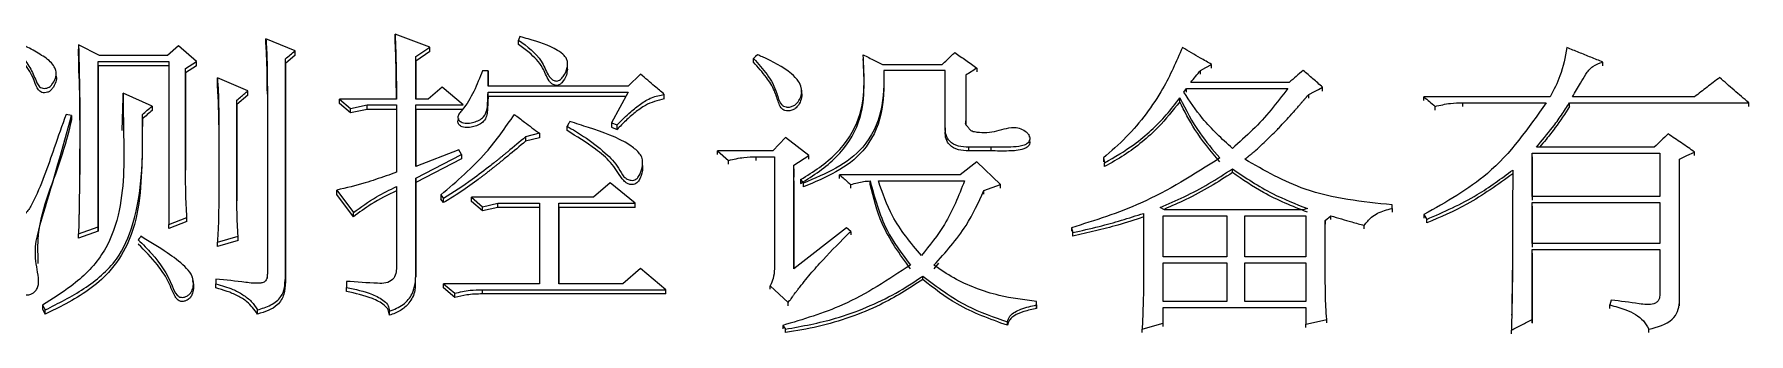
# Model space of a CAD drawing. Header units: millimetres. Extents: x 2085 to 4229, y 754 to 2271.
# Drawn here: x 2603.1 to 2616.46, y 2060.71 to 2063.05 of the extents above; entities that cross this region are included whole.
import ezdxf

# ---------------------------------------------------------------- set-up
doc = ezdxf.new("R2010")
doc.units = ezdxf.units.MM

msp = doc.modelspace()

# ---------------------------------------------------------------- linework, layer by layer
at = {"color": 7, "linetype": 'Continuous', "lineweight": 25}
for p, q in [((2605.129, 2062.921), (2604.902, 2063.013)), ((2604.902, 2062.978), (2604.902, 2063.013)), ((2606.178, 2062.948), (2605.908, 2063.049)), ((2605.908, 2063.014), (2605.908, 2063.049)), ((2606.881, 2063.031), (2606.871, 2063.003)), ((2606.871, 2062.969), (2606.871, 2063.003)), ((2603.604, 2062.884), (2603.441, 2062.967)), ((2603.441, 2062.967), (2603.441, 2062.932)), ((2604.134, 2062.884), (2603.604, 2062.884)), ((2604.22, 2062.958), (2604.134, 2062.884)), ((2604.361, 2062.838), (2604.22, 2062.958)), ((2605.129, 2062.886), (2605.053, 2062.822)), ((2605.053, 2061.15), (2605.053, 2062.857)), ((2605.053, 2062.822), (2605.053, 2062.857)), ((2605.129, 2062.886), (2605.129, 2062.921)), ((2606.07, 2062.875), (2606.178, 2062.948)), ((2606.178, 2062.914), (2606.07, 2062.84)), ((2606.07, 2062.544), (2606.07, 2062.875)), ((2606.07, 2062.84), (2606.07, 2062.875)), ((2606.178, 2062.914), (2606.178, 2062.948)), ((2608.702, 2062.831), (2608.702, 2062.861)), ((2603.267, 2062.745), (2603.267, 2062.757)), ((2603.267, 2062.722), (2603.267, 2062.733)), ((2603.593, 2062.838), (2604.145, 2062.838)), ((2603.593, 2061.548), (2603.593, 2062.838)), ((2603.593, 2062.804), (2603.593, 2062.838)), ((2603.593, 2062.804), (2603.593, 2061.515)), ((2604.145, 2062.804), (2603.593, 2062.804)), ((2604.145, 2062.838), (2604.145, 2061.567)), ((2604.274, 2062.783), (2604.361, 2062.838)), ((2604.361, 2062.804), (2604.274, 2062.749)), ((2604.274, 2061.991), (2604.274, 2062.783)), ((2604.274, 2062.749), (2604.274, 2062.783)), ((2604.274, 2062.749), (2604.274, 2061.991)), ((2604.361, 2062.804), (2604.361, 2062.838)), ((2605.053, 2062.822), (2605.053, 2061.118)), ((2606.07, 2062.84), (2606.07, 2062.544)), ((2606.633, 2062.765), (2606.589, 2062.765)), ((2606.633, 2062.645), (2606.633, 2062.765)), ((2606.633, 2062.765), (2606.633, 2062.73)), ((2606.633, 2062.73), (2606.633, 2062.645)), ((2607.252, 2062.775), (2607.252, 2062.81)), ((2607.822, 2062.737), (2607.725, 2062.645)), ((2609.708, 2062.814), (2610.173, 2062.814)), ((2610.194, 2062.768), (2609.718, 2062.768)), ((2609.718, 2062.768), (2609.718, 2062.738)), ((2610.194, 2062.319), (2610.194, 2062.768)), ((2610.357, 2062.73), (2610.357, 2062.375)), ((2610.357, 2062.73), (2610.357, 2062.701)), ((2610.443, 2062.786), (2610.443, 2062.757)), ((2612.185, 2062.738), (2612.185, 2062.768)), ((2612.271, 2062.785), (2612.271, 2062.814)), ((2615.322, 2062.803), (2615.322, 2062.833)), ((2604.015, 2062.489), (2603.788, 2062.59)), ((2603.788, 2062.556), (2603.788, 2062.59)), ((2604.761, 2062.608), (2604.523, 2062.71)), ((2604.523, 2062.675), (2604.523, 2062.71)), ((2604.761, 2062.574), (2604.761, 2062.608)), ((2604.913, 2062.618), (2604.913, 2061.178)), ((2604.913, 2062.618), (2604.913, 2062.583)), ((2606.276, 2062.636), (2606.167, 2062.544)), ((2606.438, 2062.498), (2606.276, 2062.636)), ((2607.725, 2062.645), (2606.633, 2062.645)), ((2606.633, 2062.599), (2607.725, 2062.599)), ((2606.633, 2062.565), (2606.633, 2062.599)), ((2607.725, 2062.599), (2607.595, 2062.36)), ((2609.075, 2062.598), (2609.075, 2062.627)), ((2609.719, 2062.69), (2609.719, 2062.72)), ((2610.357, 2062.7), (2610.357, 2062.345)), ((2612.055, 2062.599), (2612.077, 2062.627)), ((2612.077, 2062.627), (2612.866, 2062.627)), ((2612.077, 2062.598), (2612.077, 2062.627)), ((2612.877, 2062.674), (2612.109, 2062.674)), ((2613.137, 2062.607), (2613.137, 2062.637)), ((2603.78, 2062.298), (2603.788, 2062.556)), ((2604.015, 2062.489), (2604.015, 2062.455)), ((2604.761, 2062.574), (2604.675, 2062.501)), ((2604.675, 2061.751), (2604.675, 2062.535)), ((2604.675, 2062.501), (2604.675, 2062.535)), ((2604.675, 2062.501), (2604.675, 2061.751)), ((2605.475, 2062.544), (2605.562, 2062.47)), ((2605.919, 2062.544), (2605.475, 2062.544)), ((2605.562, 2062.436), (2605.475, 2062.51)), ((2605.562, 2062.47), (2605.691, 2062.498)), ((2605.562, 2062.436), (2605.562, 2062.47)), ((2605.691, 2062.464), (2605.562, 2062.436)), ((2605.691, 2062.498), (2605.919, 2062.498)), ((2605.691, 2062.464), (2605.691, 2062.498)), ((2605.919, 2062.464), (2605.691, 2062.464)), ((2605.919, 2062.498), (2605.919, 2061.973)), ((2606.167, 2062.544), (2606.07, 2062.544)), ((2606.07, 2062.498), (2606.438, 2062.498)), ((2606.07, 2062.019), (2606.07, 2062.498)), ((2606.07, 2062.464), (2606.07, 2062.498)), ((2606.07, 2062.464), (2606.07, 2062.019)), ((2606.438, 2062.464), (2606.07, 2062.464)), ((2607.706, 2062.565), (2606.633, 2062.565)), ((2608.006, 2062.547), (2608.006, 2062.581)), ((2612.023, 2062.523), (2612.023, 2062.553)), ((2613.029, 2062.551), (2613.029, 2062.581)), ((2614.911, 2062.562), (2613.926, 2062.562)), ((2613.926, 2062.533), (2613.926, 2062.562)), ((2614.013, 2062.458), (2614.013, 2062.487)), ((2614.229, 2062.515), (2614.878, 2062.515)), ((2614.229, 2062.486), (2614.229, 2062.515)), ((2615.062, 2062.515), (2616.458, 2062.515)), ((2615.062, 2062.486), (2615.062, 2062.515)), ((2616.036, 2062.562), (2615.084, 2062.562)), ((2616.458, 2062.486), (2616.458, 2062.515)), ((2603.387, 2062.415), (2603.344, 2062.424)), ((2603.387, 2062.415), (2603.387, 2062.381)), ((2603.939, 2062.39), (2603.939, 2062.424)), ((2604.534, 2062.344), (2604.534, 2062.378)), ((2606.406, 2062.428), (2606.406, 2062.425)), ((2607.595, 2062.36), (2607.639, 2062.342)), ((2607.595, 2062.36), (2607.595, 2062.326)), ((2607.595, 2062.326), (2607.639, 2062.308)), ((2610.357, 2062.346), (2610.357, 2062.375)), ((2607.033, 2062.277), (2606.925, 2062.25)), ((2606.925, 2062.25), (2606.925, 2062.216)), ((2607.033, 2062.243), (2606.925, 2062.216)), ((2607.033, 2062.277), (2607.033, 2062.243)), ((2608.95, 2062.244), (2608.853, 2062.141)), ((2609.134, 2062.103), (2608.95, 2062.244)), ((2610.194, 2062.319), (2610.194, 2062.29)), ((2610.853, 2062.248), (2610.853, 2062.251)), ((2610.853, 2062.222), (2610.853, 2062.224)), ((2606.405, 2062.148), (2606.07, 2062.019)), ((2606.07, 2061.927), (2606.427, 2062.111)), ((2606.427, 2062.078), (2606.07, 2061.893)), ((2606.427, 2062.111), (2606.405, 2062.148)), ((2606.427, 2062.111), (2606.427, 2062.078)), ((2607.837, 2062.052), (2607.837, 2062.059)), ((2608.42, 2062.141), (2608.507, 2062.066)), ((2608.853, 2062.141), (2608.42, 2062.141)), ((2608.507, 2062.037), (2608.507, 2062.066)), ((2608.723, 2062.094), (2608.864, 2062.094)), ((2608.723, 2062.065), (2608.723, 2062.094)), ((2608.864, 2062.094), (2608.864, 2061.221)), ((2609.015, 2062.028), (2609.134, 2062.103)), ((2609.134, 2062.075), (2609.134, 2062.103)), ((2610.443, 2062.056), (2610.313, 2061.953)), ((2610.551, 2062.169), (2610.378, 2062.169)), ((2610.378, 2062.169), (2610.378, 2062.14)), ((2610.551, 2062.14), (2610.378, 2062.14)), ((2610.627, 2061.878), (2610.443, 2062.056)), ((2610.551, 2062.169), (2610.551, 2062.14)), ((2611.428, 2062.085), (2611.438, 2062.047)), ((2611.428, 2062.085), (2611.428, 2062.056)), ((2614.77, 2062.122), (2615.765, 2062.122)), ((2614.77, 2061.784), (2614.77, 2062.122)), ((2614.77, 2062.093), (2614.77, 2062.122)), ((2614.77, 2062.093), (2614.77, 2061.756)), ((2615.722, 2062.169), (2614.803, 2062.169)), ((2615.765, 2062.122), (2615.765, 2061.784)), ((2615.917, 2060.958), (2615.917, 2062.075)), ((2615.917, 2062.047), (2615.917, 2062.075)), ((2616.036, 2062.103), (2616.036, 2062.131)), ((2606.07, 2061.187), (2606.07, 2061.927)), ((2606.07, 2061.927), (2606.07, 2061.893)), ((2607.837, 2062.025), (2607.837, 2062.049)), ((2609.015, 2061.221), (2609.015, 2062.028)), ((2609.015, 2062), (2609.015, 2062.028)), ((2609.015, 2061.999), (2609.015, 2061.935)), ((2610.313, 2061.953), (2609.372, 2061.953)), ((2609.372, 2061.925), (2609.372, 2061.953)), ((2611.438, 2062.019), (2611.438, 2062.047)), ((2605.453, 2061.835), (2605.583, 2061.659)), ((2605.453, 2061.801), (2605.453, 2061.835)), ((2605.583, 2061.626), (2605.453, 2061.801)), ((2605.919, 2061.862), (2605.919, 2061.234)), ((2606.07, 2061.893), (2606.07, 2061.155)), ((2606.265, 2061.798), (2606.286, 2061.77)), ((2606.265, 2061.798), (2606.265, 2061.764)), ((2607.584, 2061.89), (2607.455, 2061.779)), ((2607.779, 2061.733), (2607.584, 2061.89)), ((2609.015, 2061.907), (2609.015, 2061.221)), ((2609.069, 2061.916), (2609.091, 2061.888)), ((2609.069, 2061.916), (2609.069, 2061.887)), ((2609.091, 2061.859), (2609.091, 2061.888)), ((2609.459, 2061.85), (2609.459, 2061.878)), ((2609.61, 2061.878), (2609.61, 2061.906)), ((2609.675, 2061.906), (2610.346, 2061.906)), ((2610.497, 2061.831), (2610.627, 2061.878)), ((2610.497, 2061.803), (2610.497, 2061.831)), ((2610.627, 2061.85), (2610.627, 2061.878)), ((2605.583, 2061.626), (2605.583, 2061.659)), ((2606.286, 2061.737), (2606.265, 2061.764)), ((2606.286, 2061.737), (2606.286, 2061.77)), ((2606.503, 2061.779), (2606.589, 2061.705)), ((2607.455, 2061.779), (2606.503, 2061.779)), ((2606.503, 2061.746), (2606.503, 2061.779)), ((2606.589, 2061.672), (2606.503, 2061.746)), ((2606.589, 2061.705), (2606.708, 2061.733)), ((2606.589, 2061.672), (2606.589, 2061.705)), ((2606.708, 2061.7), (2606.589, 2061.672)), ((2606.708, 2061.733), (2607.033, 2061.733)), ((2607.033, 2061.7), (2606.708, 2061.7)), ((2607.184, 2061.733), (2607.779, 2061.733)), ((2607.184, 2061.7), (2607.184, 2061.733)), ((2607.779, 2061.7), (2607.184, 2061.7)), ((2607.779, 2061.7), (2607.779, 2061.733)), ((2611.741, 2061.653), (2611.741, 2061.127)), ((2611.904, 2061.681), (2611.871, 2061.7)), ((2612.985, 2061.681), (2611.904, 2061.681)), ((2613.678, 2061.691), (2613.678, 2061.719)), ((2613.678, 2061.691), (2613.678, 2061.719)), ((2613.678, 2061.691), (2613.678, 2061.663)), ((2615.765, 2061.784), (2614.77, 2061.784)), ((2614.77, 2061.738), (2615.765, 2061.738)), ((2614.77, 2061.418), (2614.77, 2061.738)), ((2614.77, 2061.71), (2614.77, 2061.738)), ((2614.77, 2061.709), (2614.77, 2061.39)), ((2615.765, 2061.738), (2615.765, 2061.418)), ((2603.441, 2061.493), (2603.593, 2061.548)), ((2603.593, 2061.515), (2603.593, 2061.548)), ((2604.145, 2061.567), (2604.285, 2061.622)), ((2604.285, 2061.589), (2604.145, 2061.534)), ((2604.145, 2061.534), (2604.145, 2061.567)), ((2604.285, 2061.589), (2604.285, 2061.622)), ((2609.426, 2061.54), (2609.015, 2061.221)), ((2609.459, 2061.512), (2609.426, 2061.54)), ((2611.179, 2061.54), (2611.19, 2061.503)), ((2611.893, 2061.634), (2612.39, 2061.634)), ((2611.893, 2061.315), (2611.893, 2061.634)), ((2611.893, 2061.606), (2611.893, 2061.634)), ((2612.39, 2061.634), (2612.39, 2061.315)), ((2612.531, 2061.634), (2613.007, 2061.634)), ((2612.531, 2061.315), (2612.531, 2061.634)), ((2612.531, 2061.606), (2612.531, 2061.634)), ((2613.007, 2061.634), (2613.007, 2061.315)), ((2613.158, 2061.597), (2613.202, 2061.634)), ((2613.158, 2061.108), (2613.158, 2061.597)), ((2613.158, 2061.597), (2613.158, 2061.569)), ((2613.202, 2061.606), (2613.202, 2061.634)), ((2613.461, 2061.532), (2613.461, 2061.559)), ((2613.926, 2061.644), (2613.948, 2061.606)), ((2613.926, 2061.644), (2613.926, 2061.616)), ((2613.948, 2061.578), (2613.948, 2061.606)), ((2603.593, 2061.515), (2603.441, 2061.46)), ((2603.441, 2061.46), (2603.441, 2061.493)), ((2604.523, 2061.428), (2604.685, 2061.474)), ((2604.685, 2061.441), (2604.523, 2061.395)), ((2604.523, 2061.395), (2604.523, 2061.428)), ((2604.685, 2061.441), (2604.685, 2061.474)), ((2609.459, 2061.512), (2609.459, 2061.485)), ((2611.19, 2061.475), (2611.19, 2061.503)), ((2615.765, 2061.418), (2614.77, 2061.418)), ((2610.144, 2061.264), (2610.108, 2061.221)), ((2612.39, 2061.315), (2611.893, 2061.315)), ((2611.893, 2061.268), (2612.39, 2061.268)), ((2611.893, 2060.967), (2611.893, 2061.268)), ((2611.893, 2061.241), (2611.893, 2061.268)), ((2612.39, 2061.268), (2612.39, 2060.967)), ((2613.007, 2061.315), (2612.531, 2061.315)), ((2612.531, 2061.268), (2613.007, 2061.268)), ((2612.531, 2060.967), (2612.531, 2061.268)), ((2612.531, 2061.241), (2612.531, 2061.268)), ((2613.007, 2061.268), (2613.007, 2060.967)), ((2614.77, 2061.371), (2615.765, 2061.371)), ((2614.77, 2060.826), (2614.77, 2061.371)), ((2614.77, 2061.344), (2614.77, 2061.371)), ((2614.77, 2061.343), (2614.77, 2060.798)), ((2615.765, 2061.371), (2615.765, 2061.023)), ((2604.327, 2061.155), (2604.327, 2061.161)), ((2604.512, 2061.141), (2604.512, 2061.104)), ((2604.512, 2061.141), (2604.512, 2061.109)), ((2604.913, 2061.146), (2604.913, 2061.178)), ((2605.053, 2061.118), (2605.053, 2061.15)), ((2605.529, 2061.123), (2605.529, 2061.076)), ((2605.529, 2061.123), (2605.529, 2061.09)), ((2606.068, 2061.089), (2606.068, 2061.122)), ((2606.07, 2061.155), (2606.07, 2061.187)), ((2607.822, 2061.224), (2607.682, 2061.104)), ((2608.017, 2061.058), (2607.822, 2061.224)), ((2610.021, 2061.137), (2610.021, 2061.164)), ((2604.512, 2061.072), (2604.512, 2061.104)), ((2605.529, 2061.044), (2605.529, 2061.076)), ((2606.286, 2061.104), (2606.373, 2061.03)), ((2607.033, 2061.104), (2606.286, 2061.104)), ((2606.286, 2061.072), (2606.286, 2061.104)), ((2606.373, 2060.998), (2606.286, 2061.072)), ((2606.373, 2060.998), (2606.373, 2061.03)), ((2606.589, 2061.058), (2608.017, 2061.058)), ((2606.589, 2061.025), (2606.589, 2061.058)), ((2608.017, 2061.025), (2606.589, 2061.025)), ((2607.682, 2061.104), (2607.184, 2061.104)), ((2608.017, 2061.025), (2608.017, 2061.058)), ((2608.832, 2061.089), (2608.972, 2060.957)), ((2608.832, 2061.062), (2608.832, 2061.089)), ((2603.16, 2060.937), (2603.182, 2060.9)), ((2603.16, 2060.937), (2603.16, 2060.905)), ((2603.16, 2060.905), (2603.182, 2060.868)), ((2603.182, 2060.868), (2603.182, 2060.9)), ((2604.837, 2060.868), (2604.837, 2060.9)), ((2605.865, 2060.859), (2605.865, 2060.891)), ((2608.972, 2060.931), (2608.972, 2060.957)), ((2610.908, 2060.939), (2610.908, 2060.967)), ((2610.908, 2060.94), (2610.908, 2060.967)), ((2610.908, 2060.939), (2610.908, 2060.912)), ((2612.39, 2060.967), (2611.893, 2060.967)), ((2611.893, 2060.92), (2613.007, 2060.92)), ((2611.893, 2060.797), (2611.893, 2060.92)), ((2611.893, 2060.893), (2611.893, 2060.92)), ((2613.007, 2060.967), (2612.531, 2060.967)), ((2613.007, 2060.92), (2613.007, 2060.788)), ((2615.387, 2060.976), (2615.376, 2060.939)), ((2615.376, 2060.912), (2615.376, 2060.939)), ((2615.917, 2060.931), (2615.917, 2060.958)), ((2608.929, 2060.779), (2608.95, 2060.75)), ((2608.929, 2060.779), (2608.929, 2060.752)), ((2608.95, 2060.724), (2608.95, 2060.75)), ((2610.681, 2060.78), (2610.681, 2060.807)), ((2611.731, 2060.724), (2611.731, 2060.75)), ((2611.893, 2060.771), (2611.893, 2060.797)), ((2613.007, 2060.762), (2613.007, 2060.788)), ((2613.169, 2060.799), (2613.169, 2060.826)), ((2614.608, 2060.715), (2614.608, 2060.741)), ((2614.77, 2060.799), (2614.77, 2060.826)), ((2615.679, 2060.724), (2615.679, 2060.75))]:
    msp.add_line(p, q, dxfattribs=at)
at = {"color": 7, "linetype": 'Continuous', "lineweight": 25, "flags": 128}
for points in [[(2608.734, 2062.889), (2608.718, 2062.875), (2608.702, 2062.861)], [(2612.185, 2062.768), (2612.228, 2062.791), (2612.271, 2062.814)], [(2613.029, 2062.581), (2613.073, 2062.603), (2613.105, 2062.62), (2613.137, 2062.637)], [(2605.475, 2062.51), (2605.475, 2062.518), (2605.475, 2062.527), (2605.475, 2062.544)], [(2607.249, 2062.298), (2607.249, 2062.315), (2607.249, 2062.332)], [(2607.639, 2062.308), (2607.639, 2062.325), (2607.639, 2062.342)], [(2608.42, 2062.112), (2608.42, 2062.119), (2608.42, 2062.126), (2608.42, 2062.141)], [(2615.917, 2062.075), (2615.976, 2062.103), (2616.036, 2062.131)], [(2612.434, 2061.972), (2612.434, 2061.979), (2612.434, 2061.986), (2612.434, 2062)], [(2606.708, 2061.7), (2606.708, 2061.708), (2606.708, 2061.716), (2606.708, 2061.733)], [(2613.018, 2061.691), (2613.002, 2061.686), (2612.985, 2061.681)], [(2611.179, 2061.54), (2611.179, 2061.529), (2611.179, 2061.521), (2611.179, 2061.513)], [(2603.928, 2061.474), (2603.923, 2061.467), (2603.915, 2061.457), (2603.907, 2061.447)], [(2611.731, 2060.75), (2611.812, 2060.774), (2611.893, 2060.797)], [(2613.007, 2060.788), (2613.088, 2060.807), (2613.169, 2060.826)]]:
    msp.add_lwpolyline(points, dxfattribs=at)
at = {"color": 7, "linetype": 'Continuous', "lineweight": 25}
for points, knots in [([(2602.911, 2062.976), (2602.941, 2062.946), (2602.997, 2062.888), (2603.065, 2062.791), (2603.101, 2062.711), (2603.121, 2062.659), (2603.137, 2062.639), (2603.154, 2062.63), (2603.174, 2062.627), (2603.194, 2062.629), (2603.216, 2062.638), (2603.241, 2062.662), (2603.26, 2062.697), (2603.271, 2062.738), (2603.263, 2062.779), (2603.231, 2062.835), (2603.15, 2062.889), (2603.046, 2062.949), (2602.971, 2062.985), (2602.933, 2063.003)], [0, 0, 0, 0, 0.120486, 0.230168, 0.339823, 0.374602, 0.392982, 0.411577, 0.427593, 0.446559, 0.467306, 0.493913, 0.542941, 0.579847, 0.61702, 0.661529, 0.765546, 0.882403, 1, 1, 1, 1]), ([(2604.902, 2063.013), (2604.904, 2062.973), (2604.909, 2062.895), (2604.912, 2062.763), (2604.912, 2062.671), (2604.913, 2062.618)], [0, 0, 0, 0, 0.299228, 0.598476, 1, 1, 1, 1]), ([(2605.908, 2063.049), (2605.911, 2062.961), (2605.917, 2062.833), (2605.918, 2062.664), (2605.919, 2062.584), (2605.919, 2062.544)], [0, 0, 0, 0, 0.525139, 0.762561, 1, 1, 1, 1]), ([(2605.918, 2062.544), (2605.918, 2062.577), (2605.918, 2062.654), (2605.917, 2062.811), (2605.911, 2062.935), (2605.908, 2063.014)], [0, 0, 0, 0, 0.209271, 0.491301, 1, 1, 1, 1]), ([(2606.871, 2063.003), (2606.938, 2062.954), (2607.039, 2062.88), (2607.086, 2062.759), (2607.114, 2062.712), (2607.132, 2062.696), (2607.149, 2062.687), (2607.168, 2062.684), (2607.184, 2062.687), (2607.202, 2062.699), (2607.229, 2062.732), (2607.25, 2062.777), (2607.254, 2062.826), (2607.246, 2062.859), (2607.22, 2062.893), (2607.127, 2062.959), (2607.004, 2062.997), (2606.903, 2063.025), (2606.881, 2063.031)], [0, 0, 0, 0, 0.227643, 0.340918, 0.369432, 0.383636, 0.40814, 0.421602, 0.435183, 0.450932, 0.481252, 0.554321, 0.592682, 0.621741, 0.650784, 0.712011, 0.938181, 1, 1, 1, 1]), ([(2603.266, 2062.722), (2603.267, 2062.721), (2603.271, 2062.707), (2603.263, 2062.672), (2603.245, 2062.634), (2603.221, 2062.607), (2603.2, 2062.596), (2603.177, 2062.592), (2603.156, 2062.595), (2603.139, 2062.604), (2603.115, 2062.631), (2603.085, 2062.733), (2603.008, 2062.842), (2602.933, 2062.919), (2602.911, 2062.941)], [0, 0, 0, 0, 0.0055612, 0.0706638, 0.1676367, 0.2085209, 0.2434023, 0.2783337, 0.313115, 0.3400719, 0.3669681, 0.4836117, 0.8508324, 1, 1, 1, 1]), ([(2603.441, 2062.967), (2603.442, 2062.957), (2603.442, 2062.942), (2603.443, 2062.922), (2603.443, 2062.907), (2603.443, 2062.892), (2603.444, 2062.877), (2603.444, 2062.862), (2603.444, 2062.85), (2603.444, 2062.84), (2603.445, 2062.832), (2603.445, 2062.825), (2603.445, 2062.817), (2603.445, 2062.81), (2603.445, 2062.802), (2603.445, 2062.795), (2603.446, 2062.78), (2603.447, 2062.727), (2603.448, 2062.667), (2603.449, 2062.607), (2603.45, 2062.577), (2603.45, 2062.537), (2603.451, 2062.488), (2603.452, 2062.428), (2603.452, 2062.368), (2603.452, 2062.307), (2603.452, 2062.247), (2603.452, 2062.187), (2603.452, 2062.127), (2603.451, 2062.067), (2603.451, 2062.007), (2603.45, 2061.947), (2603.449, 2061.887), (2603.448, 2061.827), (2603.447, 2061.776), (2603.446, 2061.736), (2603.446, 2061.706), (2603.445, 2061.676), (2603.445, 2061.646), (2603.444, 2061.605), (2603.443, 2061.57), (2603.442, 2061.529), (2603.442, 2061.508), (2603.441, 2061.493)], [0, 0, 0, 0, 0.020371, 0.030556, 0.040742, 0.050927, 0.061113, 0.071298, 0.081483, 0.086576, 0.091669, 0.096762, 0.101854, 0.106947, 0.11204, 0.117132, 0.122225, 0.142596, 0.22408, 0.24445, 0.264821, 0.285192, 0.325934, 0.366676, 0.407417, 0.448159, 0.488901, 0.529643, 0.570384, 0.611126, 0.651868, 0.69261, 0.733351, 0.774093, 0.814835, 0.835206, 0.855577, 0.875948, 0.896318, 0.916689, 0.958345, 0.968758, 1, 1, 1, 1]), ([(2603.446, 2062.705), (2603.445, 2062.739), (2603.444, 2062.815), (2603.442, 2062.891), (2603.441, 2062.932)], [0, 0, 0, 0, 0.455718, 1, 1, 1, 1]), ([(2604.913, 2062.583), (2604.912, 2062.623), (2604.912, 2062.702), (2604.91, 2062.833), (2604.905, 2062.925), (2604.902, 2062.978)], [0, 0, 0, 0, 0.299614, 0.599241, 1, 1, 1, 1]), ([(2605.053, 2062.857), (2605.066, 2062.867), (2605.091, 2062.889), (2605.116, 2062.91), (2605.129, 2062.921)], [0, 0, 0, 0, 0.499999, 1, 1, 1, 1]), ([(2607.251, 2062.776), (2607.249, 2062.761), (2607.245, 2062.723), (2607.22, 2062.683), (2607.194, 2062.658), (2607.178, 2062.651), (2607.163, 2062.65), (2607.144, 2062.655), (2607.124, 2062.667), (2607.089, 2062.71), (2607.061, 2062.806), (2606.969, 2062.897), (2606.898, 2062.948), (2606.871, 2062.969)], [0, 0, 0, 0, 0.07582, 0.192022, 0.226951, 0.249428, 0.272071, 0.300262, 0.34128, 0.383377, 0.572828, 0.832144, 1, 1, 1, 1]), ([(2608.702, 2062.861), (2608.739, 2062.82), (2608.813, 2062.738), (2608.882, 2062.614), (2608.9, 2062.519), (2608.935, 2062.488), (2608.957, 2062.481), (2608.984, 2062.481), (2609.011, 2062.489), (2609.039, 2062.509), (2609.062, 2062.541), (2609.079, 2062.585), (2609.077, 2062.635), (2609.051, 2062.691), (2608.956, 2062.784), (2608.839, 2062.843), (2608.746, 2062.884), (2608.734, 2062.889)], [0, 0, 0, 0, 0.147264, 0.295549, 0.379238, 0.397703, 0.416178, 0.440331, 0.464931, 0.490583, 0.529382, 0.57023, 0.614805, 0.662848, 0.734386, 0.964893, 1, 1, 1, 1]), ([(2609.069, 2061.916), (2609.168, 2061.978), (2609.359, 2062.1), (2609.581, 2062.442), (2609.566, 2062.72), (2609.556, 2062.889)], [0, 0, 0, 0, 0.29142, 0.569226, 1, 1, 1, 1]), ([(2609.069, 2061.887), (2609.168, 2061.949), (2609.359, 2062.071), (2609.581, 2062.412), (2609.566, 2062.69), (2609.556, 2062.859)], [0, 0, 0, 0, 0.291558, 0.569369, 1, 1, 1, 1]), ([(2609.556, 2062.889), (2609.571, 2062.882), (2609.601, 2062.867), (2609.651, 2062.842), (2609.687, 2062.825), (2609.708, 2062.814)], [0, 0, 0, 0, 0.2932077, 0.5864153, 1, 1, 1, 1]), ([(2610.173, 2062.814), (2610.185, 2062.826), (2610.207, 2062.847), (2610.239, 2062.878), (2610.26, 2062.898), (2610.27, 2062.908)], [0, 0, 0, 0, 0.365746, 0.682872, 1, 1, 1, 1]), ([(2610.27, 2062.908), (2610.299, 2062.887), (2610.357, 2062.847), (2610.414, 2062.806), (2610.443, 2062.786)], [0, 0, 0, 0, 0.499999, 1, 1, 1, 1]), ([(2612.044, 2062.945), (2611.997, 2062.836), (2611.918, 2062.657), (2611.764, 2062.426), (2611.61, 2062.244), (2611.489, 2062.138), (2611.428, 2062.085)], [0, 0, 0, 0, 0.33491, 0.554084, 0.775731, 1, 1, 1, 1]), ([(2612.271, 2062.814), (2612.243, 2062.831), (2612.19, 2062.861), (2612.115, 2062.905), (2612.068, 2062.932), (2612.044, 2062.945)], [0, 0, 0, 0, 0.380657, 0.690329, 1, 1, 1, 1]), ([(2615.041, 2062.945), (2615.027, 2062.871), (2615.001, 2062.737), (2614.939, 2062.616), (2614.911, 2062.562)], [0, 0, 0, 0, 0.556867, 1, 1, 1, 1]), ([(2615.322, 2062.833), (2615.291, 2062.845), (2615.228, 2062.87), (2615.135, 2062.908), (2615.072, 2062.933), (2615.041, 2062.945)], [0, 0, 0, 0, 0.331265, 0.665632, 1, 1, 1, 1]), ([(2606.589, 2062.765), (2606.547, 2062.656), (2606.501, 2062.537), (2606.409, 2062.435), (2606.396, 2062.411), (2606.398, 2062.391), (2606.405, 2062.379), (2606.417, 2062.369), (2606.44, 2062.357), (2606.478, 2062.354), (2606.523, 2062.362), (2606.564, 2062.379), (2606.605, 2062.407), (2606.626, 2062.457), (2606.63, 2062.523), (2606.632, 2062.57), (2606.633, 2062.599)], [0, 0, 0, 0, 0.410682, 0.448949, 0.485441, 0.501738, 0.518559, 0.536626, 0.555642, 0.608214, 0.659889, 0.710594, 0.760792, 0.827972, 0.89499, 1, 1, 1, 1]), ([(2608.006, 2062.581), (2607.981, 2062.602), (2607.938, 2062.639), (2607.877, 2062.691), (2607.841, 2062.722), (2607.822, 2062.737)], [0, 0, 0, 0, 0.407162, 0.703581, 1, 1, 1, 1]), ([(2609.074, 2062.597), (2609.075, 2062.595), (2609.081, 2062.578), (2609.075, 2062.542), (2609.056, 2062.5), (2609.029, 2062.47), (2609.001, 2062.455), (2608.972, 2062.45), (2608.948, 2062.453), (2608.929, 2062.463), (2608.91, 2062.483), (2608.89, 2062.533), (2608.866, 2062.617), (2608.798, 2062.724), (2608.736, 2062.793), (2608.702, 2062.831)], [0, 0, 0, 0, 0.007427, 0.08003, 0.156119, 0.209437, 0.252123, 0.294833, 0.329859, 0.356953, 0.384034, 0.449164, 0.593735, 0.772907, 1, 1, 1, 1]), ([(2609.718, 2062.768), (2609.718, 2062.663), (2609.718, 2062.453), (2609.543, 2062.081), (2609.265, 2061.962), (2609.091, 2061.888)], [0, 0, 0, 0, 0.271711, 0.545564, 1, 1, 1, 1]), ([(2609.718, 2062.738), (2609.718, 2062.633), (2609.718, 2062.423), (2609.543, 2062.052), (2609.265, 2061.933), (2609.091, 2061.859)], [0, 0, 0, 0, 0.27158, 0.545365, 1, 1, 1, 1]), ([(2610.443, 2062.786), (2610.429, 2062.777), (2610.4, 2062.758), (2610.371, 2062.74), (2610.357, 2062.73)], [0, 0, 0, 0, 0.5, 1, 1, 1, 1]), ([(2612.109, 2062.674), (2612.122, 2062.69), (2612.147, 2062.721), (2612.172, 2062.752), (2612.185, 2062.768)], [0, 0, 0, 0, 0.499997, 1, 1, 1, 1]), ([(2612.985, 2062.768), (2612.967, 2062.752), (2612.931, 2062.721), (2612.895, 2062.69), (2612.877, 2062.674)], [0, 0, 0, 0, 0.500001, 1, 1, 1, 1]), ([(2613.137, 2062.637), (2613.112, 2062.659), (2613.061, 2062.702), (2613.011, 2062.746), (2612.985, 2062.768)], [0, 0, 0, 0, 0.5, 1, 1, 1, 1]), ([(2615.084, 2062.562), (2615.105, 2062.598), (2615.139, 2062.656), (2615.186, 2062.738), (2615.239, 2062.805), (2615.294, 2062.824), (2615.322, 2062.833)], [0, 0, 0, 0, 0.334928, 0.552034, 0.77193, 1, 1, 1, 1]), ([(2603.788, 2062.59), (2603.789, 2062.479), (2603.795, 2062.163), (2603.799, 2061.73), (2603.642, 2061.318), (2603.41, 2061.093), (2603.236, 2060.985), (2603.16, 2060.937)], [0, 0, 0, 0, 0.178231, 0.509536, 0.685642, 0.862667, 1, 1, 1, 1]), ([(2603.446, 2062.716), (2603.448, 2062.559), (2603.452, 2062.314), (2603.449, 2062.026), (2603.448, 2061.897), (2603.448, 2061.866), (2603.448, 2061.863), (2603.448, 2061.863), (2603.448, 2061.863)], [0, 0, 0, 0, 0.55345, 0.867203, 0.980365, 0.994237, 0.998832, 1, 1, 1, 1]), ([(2604.523, 2062.71), (2604.526, 2062.674), (2604.531, 2062.601), (2604.533, 2062.491), (2604.534, 2062.416), (2604.534, 2062.378)], [0, 0, 0, 0, 0.321919, 0.660869, 1, 1, 1, 1]), ([(2604.534, 2062.344), (2604.534, 2062.38), (2604.534, 2062.453), (2604.53, 2062.563), (2604.525, 2062.638), (2604.523, 2062.675)], [0, 0, 0, 0, 0.322349, 0.661088, 1, 1, 1, 1]), ([(2604.675, 2062.535), (2604.687, 2062.545), (2604.708, 2062.563), (2604.736, 2062.587), (2604.753, 2062.601), (2604.761, 2062.608)], [0, 0, 0, 0, 0.428366, 0.714182, 1, 1, 1, 1]), ([(2612.434, 2062.16), (2612.352, 2062.234), (2612.208, 2062.367), (2612.102, 2062.529), (2612.055, 2062.599)], [0, 0, 0, 0, 0.56355, 1, 1, 1, 1]), ([(2612.866, 2062.627), (2612.823, 2062.571), (2612.738, 2062.459), (2612.594, 2062.301), (2612.487, 2062.207), (2612.434, 2062.16)], [0, 0, 0, 0, 0.334945, 0.666198, 1, 1, 1, 1]), ([(2616.231, 2062.712), (2616.198, 2062.687), (2616.133, 2062.637), (2616.068, 2062.587), (2616.036, 2062.562)], [0, 0, 0, 0, 0.500001, 1, 1, 1, 1]), ([(2616.458, 2062.515), (2616.42, 2062.548), (2616.344, 2062.613), (2616.268, 2062.679), (2616.231, 2062.712)], [0, 0, 0, 0, 0.5, 1, 1, 1, 1]), ([(2603.939, 2062.424), (2603.952, 2062.435), (2603.977, 2062.457), (2604.002, 2062.478), (2604.015, 2062.489)], [0, 0, 0, 0, 0.5, 1, 1, 1, 1]), ([(2604.015, 2062.455), (2604.002, 2062.444), (2603.977, 2062.423), (2603.952, 2062.401), (2603.939, 2062.39)], [0, 0, 0, 0, 0.5, 1, 1, 1, 1]), ([(2606.633, 2062.565), (2606.632, 2062.528), (2606.63, 2062.477), (2606.623, 2062.411), (2606.602, 2062.37), (2606.564, 2062.344), (2606.523, 2062.328), (2606.478, 2062.32), (2606.44, 2062.323), (2606.417, 2062.335), (2606.405, 2062.345), (2606.398, 2062.357), (2606.396, 2062.375), (2606.403, 2062.386), (2606.407, 2062.393)], [0, 0, 0, 0, 0.2458225, 0.3427092, 0.4403078, 0.5326766, 0.6260068, 0.7211389, 0.8179226, 0.8529217, 0.8861625, 0.9170993, 0.9470635, 1, 1, 1, 1]), ([(2607.639, 2062.342), (2607.673, 2062.377), (2607.73, 2062.435), (2607.821, 2062.506), (2607.905, 2062.561), (2607.973, 2062.574), (2608.006, 2062.581)], [0, 0, 0, 0, 0.334415, 0.553138, 0.774737, 1, 1, 1, 1]), ([(2608.006, 2062.547), (2607.955, 2062.533), (2607.872, 2062.511), (2607.778, 2062.439), (2607.705, 2062.377), (2607.661, 2062.331), (2607.639, 2062.308)], [0, 0, 0, 0, 0.3453624, 0.5656072, 0.7836122, 1, 1, 1, 1]), ([(2611.438, 2062.047), (2611.517, 2062.092), (2611.645, 2062.167), (2611.802, 2062.299), (2611.921, 2062.419), (2611.989, 2062.508), (2612.023, 2062.553)], [0, 0, 0, 0, 0.345122, 0.565624, 0.783909, 1, 1, 1, 1]), ([(2612.023, 2062.523), (2611.969, 2062.455), (2611.881, 2062.343), (2611.731, 2062.208), (2611.592, 2062.104), (2611.49, 2062.047), (2611.438, 2062.018)], [0, 0, 0, 0, 0.334608, 0.554057, 0.775918, 1, 1, 1, 1]), ([(2612.023, 2062.553), (2612.071, 2062.46), (2612.158, 2062.293), (2612.281, 2062.149), (2612.336, 2062.085)], [0, 0, 0, 0, 0.556747, 1, 1, 1, 1]), ([(2612.336, 2062.056), (2612.267, 2062.137), (2612.145, 2062.283), (2612.06, 2062.45), (2612.023, 2062.523)], [0, 0, 0, 0, 0.563004, 1, 1, 1, 1]), ([(2612.531, 2062.075), (2612.533, 2062.077), (2612.537, 2062.08), (2612.542, 2062.084), (2612.546, 2062.088), (2612.551, 2062.091), (2612.556, 2062.095), (2612.559, 2062.098), (2612.564, 2062.102), (2612.569, 2062.106), (2612.574, 2062.11), (2612.577, 2062.112), (2612.581, 2062.115), (2612.585, 2062.119), (2612.591, 2062.124), (2612.597, 2062.129), (2612.605, 2062.136), (2612.629, 2062.157), (2612.687, 2062.21), (2612.748, 2062.269), (2612.823, 2062.347), (2612.866, 2062.394), (2612.902, 2062.435), (2612.91, 2062.444), (2612.918, 2062.453), (2612.926, 2062.462), (2612.932, 2062.468), (2612.938, 2062.475), (2612.946, 2062.484), (2612.954, 2062.493), (2612.962, 2062.503), (2612.967, 2062.509), (2612.972, 2062.515), (2612.976, 2062.52), (2612.98, 2062.524), (2612.984, 2062.529), (2612.988, 2062.533), (2612.991, 2062.537), (2612.995, 2062.541), (2612.999, 2062.546), (2613.003, 2062.55), (2613.006, 2062.554), (2613.009, 2062.557), (2613.013, 2062.562), (2613.016, 2062.566), (2613.02, 2062.571), (2613.024, 2062.575), (2613.027, 2062.579), (2613.029, 2062.581)], [0, 0, 0, 0, 0.012754, 0.019131, 0.025508, 0.038262, 0.044639, 0.051016, 0.057393, 0.070147, 0.076524, 0.082901, 0.089278, 0.095655, 0.108409, 0.121164, 0.127541, 0.153049, 0.255102, 0.459223, 0.51024, 0.714344, 0.727098, 0.739852, 0.76536, 0.778114, 0.790868, 0.803622, 0.816376, 0.841885, 0.854639, 0.867393, 0.880147, 0.886524, 0.892901, 0.905655, 0.912032, 0.918409, 0.924786, 0.93754, 0.943917, 0.950294, 0.956671, 0.963048, 0.975802, 0.982179, 0.988556, 1, 1, 1, 1]), ([(2613.926, 2062.562), (2613.941, 2062.549), (2613.97, 2062.525), (2613.999, 2062.5), (2614.013, 2062.487)], [0, 0, 0, 0, 0.5, 1, 1, 1, 1]), ([(2614.878, 2062.515), (2614.74, 2062.317), (2614.489, 2061.959), (2614.1, 2061.741), (2613.926, 2061.644)], [0, 0, 0, 0, 0.551948, 1, 1, 1, 1]), ([(2614.013, 2062.487), (2614.053, 2062.496), (2614.124, 2062.513), (2614.197, 2062.515), (2614.229, 2062.515)], [0, 0, 0, 0, 0.558835, 1, 1, 1, 1]), ([(2614.803, 2062.169), (2614.846, 2062.22), (2614.914, 2062.3), (2614.998, 2062.418), (2615.041, 2062.483), (2615.062, 2062.515)], [0, 0, 0, 0, 0.460317, 0.729933, 1, 1, 1, 1]), ([(2615.062, 2062.486), (2615.026, 2062.43), (2614.968, 2062.343), (2614.887, 2062.239), (2614.844, 2062.189), (2614.827, 2062.169)], [0, 0, 0, 0, 0.504974, 0.800306, 1, 1, 1, 1]), ([(2603.344, 2062.424), (2603.313, 2062.338), (2603.23, 2062.105), (2603.144, 2061.843), (2603.045, 2061.665), (2602.996, 2061.625), (2602.925, 2061.603), (2602.826, 2061.61), (2602.747, 2061.618), (2602.706, 2061.622)], [0, 0, 0, 0, 0.239125, 0.645779, 0.717633, 0.759609, 0.801685, 0.898672, 1, 1, 1, 1]), ([(2602.706, 2061.585), (2602.706, 2061.582), (2602.708, 2061.577), (2602.714, 2061.57), (2602.727, 2061.562), (2602.748, 2061.558), (2602.794, 2061.555), (2602.849, 2061.553), (2602.905, 2061.525), (2602.939, 2061.49), (2602.962, 2061.439), (2602.97, 2061.368), (2602.949, 2061.289), (2602.916, 2061.222), (2602.902, 2061.166), (2602.91, 2061.117), (2602.938, 2061.072), (2602.975, 2061.037), (2603.015, 2061.018), (2603.047, 2061.015), (2603.075, 2061.023), (2603.098, 2061.038), (2603.116, 2061.061), (2603.129, 2061.092), (2603.131, 2061.174), (2603.078, 2061.362), (2603.215, 2061.799), (2603.317, 2062.164), (2603.387, 2062.415)], [0, 0, 0, 0, 0.003564, 0.007141, 0.011667, 0.022281, 0.03379, 0.068951, 0.089643, 0.110396, 0.130498, 0.162022, 0.201668, 0.236438, 0.25911, 0.277, 0.29888, 0.327265, 0.340596, 0.354041, 0.36589, 0.376926, 0.38899, 0.402933, 0.419058, 0.496673, 0.653151, 1, 1, 1, 1]), ([(2603.387, 2062.381), (2603.361, 2062.279), (2603.279, 2061.968), (2603.111, 2061.605), (2603.123, 2061.325), (2603.125, 2061.263)], [0, 0, 0, 0, 0.274566, 0.839435, 1, 1, 1, 1]), ([(2603.182, 2060.9), (2603.284, 2060.952), (2603.49, 2061.055), (2603.75, 2061.272), (2603.948, 2061.745), (2603.943, 2062.134), (2603.939, 2062.424)], [0, 0, 0, 0, 0.180959, 0.363243, 0.524232, 1, 1, 1, 1]), ([(2603.939, 2062.39), (2603.938, 2062.282), (2603.937, 2061.955), (2603.908, 2061.524), (2603.659, 2061.143), (2603.414, 2060.98), (2603.236, 2060.894), (2603.182, 2060.868)], [0, 0, 0, 0, 0.180756, 0.544805, 0.687034, 0.905678, 1, 1, 1, 1]), ([(2604.534, 2062.378), (2604.534, 2062.197), (2604.534, 2061.988), (2604.534, 2061.779), (2604.534, 2061.751)], [0, 0, 0, 0, 0.868151, 1, 1, 1, 1]), ([(2606.265, 2061.798), (2606.389, 2061.903), (2606.608, 2062.09), (2606.768, 2062.323), (2606.838, 2062.424)], [0, 0, 0, 0, 0.5647641, 1, 1, 1, 1]), ([(2606.838, 2062.424), (2606.864, 2062.405), (2606.91, 2062.37), (2606.975, 2062.321), (2607.013, 2062.292), (2607.033, 2062.277)], [0, 0, 0, 0, 0.404154, 0.702076, 1, 1, 1, 1]), ([(2607.249, 2062.332), (2607.292, 2062.307), (2607.397, 2062.244), (2607.535, 2062.138), (2607.643, 2062.031), (2607.678, 2061.948), (2607.716, 2061.919), (2607.743, 2061.91), (2607.768, 2061.91), (2607.787, 2061.918), (2607.806, 2061.936), (2607.827, 2061.98), (2607.842, 2062.035), (2607.833, 2062.092), (2607.799, 2062.14), (2607.671, 2062.238), (2607.479, 2062.302), (2607.319, 2062.354), (2607.271, 2062.369)], [0, 0, 0, 0, 0.09823, 0.238084, 0.342847, 0.395046, 0.415643, 0.436328, 0.448822, 0.461404, 0.474978, 0.500048, 0.559261, 0.58729, 0.615214, 0.674822, 0.90112, 1, 1, 1, 1]), ([(2607.271, 2062.369), (2607.269, 2062.366), (2607.264, 2062.358), (2607.257, 2062.346), (2607.252, 2062.337), (2607.249, 2062.332)], [0, 0, 0, 0, 0.253618, 0.626812, 1, 1, 1, 1]), ([(2610.357, 2062.375), (2610.355, 2062.371), (2610.353, 2062.364), (2610.352, 2062.354), (2610.353, 2062.347), (2610.361, 2062.339), (2610.373, 2062.326), (2610.384, 2062.306), (2610.41, 2062.292), (2610.482, 2062.28), (2610.598, 2062.286), (2610.715, 2062.336), (2610.797, 2062.309), (2610.831, 2062.287), (2610.85, 2062.263), (2610.855, 2062.243), (2610.854, 2062.224), (2610.847, 2062.209), (2610.833, 2062.195), (2610.794, 2062.177), (2610.697, 2062.166), (2610.61, 2062.168), (2610.551, 2062.169)], [0, 0, 0, 0, 0.0138, 0.025127, 0.031098, 0.037099, 0.060784, 0.089374, 0.112534, 0.153888, 0.320046, 0.483741, 0.537098, 0.589789, 0.612612, 0.635583, 0.657284, 0.674402, 0.691535, 0.721107, 0.811251, 1, 1, 1, 1]), ([(2606.925, 2062.25), (2606.879, 2062.211), (2606.83, 2062.169), (2606.777, 2062.126), (2606.768, 2062.119), (2606.76, 2062.112), (2606.751, 2062.105), (2606.739, 2062.095), (2606.728, 2062.086), (2606.716, 2062.076), (2606.707, 2062.069), (2606.698, 2062.062), (2606.681, 2062.048), (2606.618, 2061.999), (2606.489, 2061.898), (2606.362, 2061.818), (2606.286, 2061.77)], [0, 0, 0, 0, 0.2271132, 0.2413077, 0.2555022, 0.2696968, 0.2838913, 0.2980858, 0.3264748, 0.3406694, 0.3548639, 0.3690584, 0.3832529, 0.4400314, 0.6671734, 1, 1, 1, 1]), ([(2606.925, 2062.216), (2606.879, 2062.177), (2606.81, 2062.118), (2606.736, 2062.059), (2606.707, 2062.035), (2606.698, 2062.028), (2606.689, 2062.021), (2606.68, 2062.014), (2606.671, 2062.007), (2606.663, 2062), (2606.654, 2061.993), (2606.642, 2061.984), (2606.63, 2061.975), (2606.618, 2061.965), (2606.609, 2061.958), (2606.6, 2061.951), (2606.591, 2061.945), (2606.573, 2061.931), (2606.51, 2061.883), (2606.413, 2061.814), (2606.323, 2061.759), (2606.286, 2061.737)], [0, 0, 0, 0, 0.227207, 0.340812, 0.355012, 0.369212, 0.383413, 0.397613, 0.411813, 0.426014, 0.440214, 0.454414, 0.482815, 0.497015, 0.511215, 0.525416, 0.539616, 0.553816, 0.610618, 0.837948, 1, 1, 1, 1]), ([(2607.836, 2062.025), (2607.837, 2062.019), (2607.84, 2061.986), (2607.825, 2061.941), (2607.804, 2061.901), (2607.785, 2061.884), (2607.768, 2061.877), (2607.747, 2061.876), (2607.725, 2061.882), (2607.699, 2061.897), (2607.653, 2061.954), (2607.596, 2062.055), (2607.444, 2062.178), (2607.324, 2062.252), (2607.249, 2062.298)], [0, 0, 0, 0, 0.023034, 0.119368, 0.163106, 0.184482, 0.20606, 0.22516, 0.254288, 0.284042, 0.327596, 0.510965, 0.694584, 1, 1, 1, 1]), ([(2610.378, 2062.169), (2610.351, 2062.17), (2610.298, 2062.172), (2610.23, 2062.206), (2610.198, 2062.263), (2610.196, 2062.3), (2610.194, 2062.319)], [0, 0, 0, 0, 0.2935292, 0.5772393, 0.7904501, 1, 1, 1, 1]), ([(2610.378, 2062.14), (2610.351, 2062.141), (2610.298, 2062.143), (2610.23, 2062.177), (2610.198, 2062.234), (2610.196, 2062.271), (2610.194, 2062.289)], [0, 0, 0, 0, 0.293693, 0.577474, 0.790597, 1, 1, 1, 1]), ([(2610.852, 2062.222), (2610.853, 2062.218), (2610.856, 2062.209), (2610.853, 2062.193), (2610.846, 2062.178), (2610.831, 2062.165), (2610.78, 2062.143), (2610.683, 2062.138), (2610.598, 2062.139), (2610.551, 2062.14)], [0, 0, 0, 0, 0.031002, 0.089187, 0.134339, 0.17946, 0.263265, 0.602046, 1, 1, 1, 1]), ([(2615.83, 2062.272), (2615.812, 2062.255), (2615.776, 2062.22), (2615.74, 2062.186), (2615.722, 2062.169)], [0, 0, 0, 0, 0.500002, 1, 1, 1, 1]), ([(2616.036, 2062.131), (2616.002, 2062.155), (2615.933, 2062.202), (2615.865, 2062.248), (2615.83, 2062.272)], [0, 0, 0, 0, 0.499999, 1, 1, 1, 1]), ([(2608.507, 2062.066), (2608.547, 2062.075), (2608.618, 2062.092), (2608.691, 2062.093), (2608.723, 2062.094)], [0, 0, 0, 0, 0.558839, 1, 1, 1, 1]), ([(2612.336, 2062.085), (2612.135, 2061.957), (2611.774, 2061.727), (2611.362, 2061.598), (2611.179, 2061.54)], [0, 0, 0, 0, 0.555577, 1, 1, 1, 1]), ([(2613.678, 2061.719), (2613.446, 2061.743), (2613.036, 2061.785), (2612.684, 2061.987), (2612.531, 2062.075)], [0, 0, 0, 0, 0.56492, 1, 1, 1, 1]), ([(2604.285, 2061.622), (2604.284, 2061.654), (2604.28, 2061.719), (2604.276, 2061.842), (2604.275, 2061.933), (2604.274, 2061.991)], [0, 0, 0, 0, 0.2613158, 0.522638, 1, 1, 1, 1]), ([(2605.919, 2061.973), (2605.865, 2061.954), (2605.784, 2061.926), (2605.63, 2061.875), (2605.528, 2061.852), (2605.453, 2061.835)], [0, 0, 0, 0, 0.353575, 0.530365, 1, 1, 1, 1]), ([(2609.372, 2061.953), (2609.385, 2061.943), (2609.405, 2061.925), (2609.434, 2061.9), (2609.451, 2061.885), (2609.459, 2061.878)], [0, 0, 0, 0, 0.4283658, 0.7141852, 1, 1, 1, 1]), ([(2611.871, 2061.7), (2611.934, 2061.727), (2612.064, 2061.782), (2612.252, 2061.882), (2612.373, 2061.961), (2612.434, 2062)], [0, 0, 0, 0, 0.320214, 0.659112, 1, 1, 1, 1]), ([(2612.434, 2061.971), (2612.377, 2061.934), (2612.26, 2061.858), (2612.082, 2061.763), (2611.96, 2061.71), (2611.904, 2061.686)], [0, 0, 0, 0, 0.339407, 0.698467, 1, 1, 1, 1]), ([(2612.434, 2062), (2612.536, 2061.931), (2612.719, 2061.808), (2612.926, 2061.727), (2613.018, 2061.691)], [0, 0, 0, 0, 0.556532, 1, 1, 1, 1]), ([(2613.018, 2061.662), (2612.901, 2061.709), (2612.695, 2061.791), (2612.513, 2061.917), (2612.434, 2061.971)], [0, 0, 0, 0, 0.563368, 1, 1, 1, 1]), ([(2613.948, 2061.606), (2614.082, 2061.665), (2614.321, 2061.77), (2614.528, 2061.924), (2614.619, 2061.991)], [0, 0, 0, 0, 0.563405, 1, 1, 1, 1]), ([(2614.619, 2061.962), (2614.502, 2061.878), (2614.293, 2061.726), (2614.054, 2061.623), (2613.948, 2061.578)], [0, 0, 0, 0, 0.556386, 1, 1, 1, 1]), ([(2614.619, 2061.991), (2614.619, 2061.96), (2614.619, 2061.922), (2614.619, 2061.88), (2614.619, 2061.86), (2614.618, 2061.841), (2614.618, 2061.822), (2614.618, 2061.803), (2614.618, 2061.784), (2614.618, 2061.764), (2614.618, 2061.745), (2614.618, 2061.718), (2614.618, 2061.688), (2614.618, 2061.649), (2614.618, 2061.611), (2614.618, 2061.572), (2614.618, 2061.534), (2614.618, 2061.495), (2614.618, 2061.457), (2614.618, 2061.418), (2614.617, 2061.38), (2614.617, 2061.342), (2614.617, 2061.303), (2614.617, 2061.218), (2614.616, 2061.126), (2614.614, 2061.034), (2614.614, 2060.987), (2614.613, 2060.949), (2614.612, 2060.918), (2614.612, 2060.895), (2614.611, 2060.872), (2614.611, 2060.849), (2614.61, 2060.826), (2614.61, 2060.806), (2614.609, 2060.786), (2614.609, 2060.766), (2614.608, 2060.749), (2614.608, 2060.741)], [0, 0, 0, 0, 0.073851, 0.092313, 0.101545, 0.120007, 0.13847, 0.147702, 0.166164, 0.184627, 0.193858, 0.212321, 0.249246, 0.267709, 0.304634, 0.34156, 0.360022, 0.396948, 0.433873, 0.452336, 0.489261, 0.526187, 0.544649, 0.581575, 0.729279, 0.766204, 0.803129, 0.840055, 0.858517, 0.87698, 0.895443, 0.913906, 0.932368, 0.950831, 0.960062, 0.980031, 1, 1, 1, 1]), ([(2605.583, 2061.659), (2605.642, 2061.702), (2605.748, 2061.778), (2605.866, 2061.836), (2605.919, 2061.862)], [0, 0, 0, 0, 0.556535, 1, 1, 1, 1]), ([(2605.919, 2061.829), (2605.852, 2061.796), (2605.733, 2061.738), (2605.629, 2061.66), (2605.583, 2061.626)], [0, 0, 0, 0, 0.563743, 1, 1, 1, 1]), ([(2609.459, 2061.878), (2609.476, 2061.883), (2609.51, 2061.892), (2609.56, 2061.903), (2609.593, 2061.905), (2609.61, 2061.906)], [0, 0, 0, 0, 0.348407, 0.672288, 1, 1, 1, 1]), ([(2609.61, 2061.906), (2609.646, 2061.774), (2609.709, 2061.537), (2609.858, 2061.338), (2609.924, 2061.249)], [0, 0, 0, 0, 0.555454, 1, 1, 1, 1]), ([(2609.924, 2061.221), (2609.842, 2061.335), (2609.696, 2061.537), (2609.637, 2061.774), (2609.61, 2061.878)], [0, 0, 0, 0, 0.563754, 1, 1, 1, 1]), ([(2610.011, 2061.324), (2609.927, 2061.423), (2609.78, 2061.599), (2609.707, 2061.813), (2609.675, 2061.906)], [0, 0, 0, 0, 0.56317, 1, 1, 1, 1]), ([(2610.346, 2061.906), (2610.3, 2061.79), (2610.218, 2061.58), (2610.074, 2061.403), (2610.011, 2061.324)], [0, 0, 0, 0, 0.555585, 1, 1, 1, 1]), ([(2610.108, 2061.249), (2610.198, 2061.349), (2610.357, 2061.525), (2610.455, 2061.738), (2610.497, 2061.831)], [0, 0, 0, 0, 0.5637392, 1, 1, 1, 1]), ([(2604.534, 2061.751), (2604.534, 2061.718), (2604.533, 2061.651), (2604.53, 2061.543), (2604.526, 2061.469), (2604.523, 2061.428)], [0, 0, 0, 0, 0.309604, 0.619232, 1, 1, 1, 1]), ([(2604.685, 2061.474), (2604.683, 2061.506), (2604.679, 2061.568), (2604.676, 2061.661), (2604.675, 2061.721), (2604.675, 2061.751)], [0, 0, 0, 0, 0.34424, 0.672044, 1, 1, 1, 1]), ([(2607.033, 2061.733), (2607.033, 2061.646), (2607.033, 2061.437), (2607.033, 2061.227), (2607.033, 2061.104)], [0, 0, 0, 0, 0.415229, 1, 1, 1, 1]), ([(2607.184, 2061.104), (2607.184, 2061.191), (2607.184, 2061.401), (2607.184, 2061.611), (2607.184, 2061.733)], [0, 0, 0, 0, 0.41523, 1, 1, 1, 1]), ([(2607.184, 2061.7), (2607.184, 2061.613), (2607.184, 2061.415), (2607.184, 2061.216), (2607.184, 2061.104)], [0, 0, 0, 0, 0.437793, 1, 1, 1, 1]), ([(2611.19, 2061.503), (2611.258, 2061.518), (2611.386, 2061.547), (2611.569, 2061.598), (2611.684, 2061.635), (2611.741, 2061.653)], [0, 0, 0, 0, 0.368755, 0.684174, 1, 1, 1, 1]), ([(2613.461, 2061.559), (2613.479, 2061.582), (2613.508, 2061.619), (2613.565, 2061.655), (2613.62, 2061.678), (2613.658, 2061.686), (2613.678, 2061.691)], [0, 0, 0, 0, 0.330275, 0.550122, 0.773937, 1, 1, 1, 1]), ([(2614.618, 2061.67), (2614.618, 2061.521), (2614.617, 2061.288), (2614.613, 2061.025), (2614.611, 2060.896), (2614.61, 2060.859), (2614.61, 2060.858), (2614.61, 2060.858), (2614.61, 2060.858), (2614.61, 2060.858), (2614.61, 2060.858)], [0, 0, 0, 0, 0.538947, 0.84135, 0.9945, 0.997599, 0.998704, 0.99955, 0.999901, 1, 1, 1, 1]), ([(2611.741, 2061.625), (2611.675, 2061.603), (2611.551, 2061.563), (2611.366, 2061.515), (2611.248, 2061.488), (2611.19, 2061.475)], [0, 0, 0, 0, 0.3688155, 0.6842587, 1, 1, 1, 1]), ([(2613.202, 2061.634), (2613.256, 2061.618), (2613.342, 2061.592), (2613.429, 2061.568), (2613.461, 2061.559)], [0, 0, 0, 0, 0.632425, 1, 1, 1, 1]), ([(2603.907, 2061.447), (2603.942, 2061.411), (2604.049, 2061.305), (2604.149, 2061.158), (2604.193, 2061.03), (2604.223, 2061.003), (2604.241, 2060.998), (2604.262, 2060.998), (2604.285, 2061.006), (2604.308, 2061.023), (2604.327, 2061.049), (2604.338, 2061.087), (2604.338, 2061.133), (2604.318, 2061.187), (2604.249, 2061.263), (2604.116, 2061.36), (2603.997, 2061.432), (2603.928, 2061.474)], [0, 0, 0, 0, 0.115425, 0.348555, 0.412098, 0.42532, 0.438686, 0.453028, 0.472542, 0.492546, 0.515345, 0.548269, 0.582418, 0.623377, 0.682539, 0.816306, 1, 1, 1, 1]), ([(2604.326, 2061.128), (2604.327, 2061.128), (2604.338, 2061.11), (2604.339, 2061.07), (2604.33, 2061.023), (2604.309, 2060.991), (2604.284, 2060.973), (2604.26, 2060.966), (2604.24, 2060.966), (2604.225, 2060.971), (2604.208, 2060.983), (2604.174, 2061.036), (2604.141, 2061.135), (2604.044, 2061.274), (2603.959, 2061.361), (2603.907, 2061.414)], [0, 0, 0, 0, 0.0040848, 0.08075, 0.1464749, 0.1863724, 0.226461, 0.2573655, 0.2796299, 0.298531, 0.3173812, 0.3558993, 0.5375188, 0.7192148, 1, 1, 1, 1]), ([(2608.972, 2060.957), (2608.976, 2060.962), (2608.981, 2060.97), (2608.989, 2060.98), (2608.996, 2060.99), (2609.003, 2061), (2609.011, 2061.01), (2609.016, 2061.018), (2609.024, 2061.028), (2609.031, 2061.038), (2609.039, 2061.048), (2609.044, 2061.055), (2609.056, 2061.07), (2609.096, 2061.122), (2609.152, 2061.189), (2609.268, 2061.32), (2609.366, 2061.42), (2609.448, 2061.502), (2609.459, 2061.512)], [0, 0, 0, 0, 0.025377, 0.038065, 0.050754, 0.076131, 0.088819, 0.101507, 0.114196, 0.139573, 0.152261, 0.16495, 0.177638, 0.228393, 0.431466, 0.532978, 0.939243, 1, 1, 1, 1]), ([(2604.912, 2061.178), (2604.912, 2061.171), (2604.912, 2061.155), (2604.905, 2061.136), (2604.894, 2061.121), (2604.877, 2061.112), (2604.826, 2061.104), (2604.703, 2061.12), (2604.589, 2061.133), (2604.512, 2061.141)], [0, 0, 0, 0, 0.052862, 0.108161, 0.143222, 0.178347, 0.234295, 0.480556, 1, 1, 1, 1]), ([(2604.837, 2060.9), (2604.872, 2060.911), (2604.94, 2060.932), (2605.044, 2061.01), (2605.05, 2061.098), (2605.053, 2061.15)], [0, 0, 0, 0, 0.294131, 0.576582, 1, 1, 1, 1]), ([(2605.919, 2061.234), (2605.918, 2061.217), (2605.916, 2061.183), (2605.893, 2061.132), (2605.835, 2061.106), (2605.712, 2061.109), (2605.61, 2061.117), (2605.529, 2061.123)], [0, 0, 0, 0, 0.111586, 0.225233, 0.353074, 0.48645, 1, 1, 1, 1]), ([(2605.865, 2060.891), (2605.902, 2060.905), (2605.974, 2060.933), (2606.063, 2061.039), (2606.068, 2061.132), (2606.07, 2061.187)], [0, 0, 0, 0, 0.29307, 0.573859, 1, 1, 1, 1]), ([(2608.864, 2061.221), (2608.863, 2061.195), (2608.86, 2061.149), (2608.84, 2061.108), (2608.832, 2061.089)], [0, 0, 0, 0, 0.557224, 1, 1, 1, 1]), ([(2609.924, 2061.249), (2609.753, 2061.136), (2609.444, 2060.933), (2609.088, 2060.826), (2608.929, 2060.779)], [0, 0, 0, 0, 0.554852, 1, 1, 1, 1]), ([(2608.95, 2060.75), (2609.082, 2060.774), (2609.298, 2060.813), (2609.583, 2060.917), (2609.813, 2061.026), (2609.952, 2061.118), (2610.021, 2061.164)], [0, 0, 0, 0, 0.3437, 0.56446, 0.78335, 1, 1, 1, 1]), ([(2610.021, 2061.137), (2609.913, 2061.067), (2609.733, 2060.952), (2609.453, 2060.84), (2609.206, 2060.765), (2609.036, 2060.737), (2608.95, 2060.723)], [0, 0, 0, 0, 0.335493, 0.555469, 0.777124, 1, 1, 1, 1]), ([(2610.021, 2061.164), (2610.133, 2061.08), (2610.333, 2060.927), (2610.574, 2060.844), (2610.681, 2060.807)], [0, 0, 0, 0, 0.554975, 1, 1, 1, 1]), ([(2610.681, 2060.78), (2610.546, 2060.828), (2610.306, 2060.914), (2610.108, 2061.069), (2610.021, 2061.137)], [0, 0, 0, 0, 0.564668, 1, 1, 1, 1]), ([(2610.908, 2060.967), (2610.81, 2060.979), (2610.648, 2060.998), (2610.433, 2061.067), (2610.26, 2061.144), (2610.159, 2061.214), (2610.108, 2061.249)], [0, 0, 0, 0, 0.3439877, 0.5650552, 0.7839694, 1, 1, 1, 1]), ([(2611.741, 2061.127), (2611.741, 2061.091), (2611.74, 2061.018), (2611.737, 2060.892), (2611.733, 2060.803), (2611.731, 2060.75)], [0, 0, 0, 0, 0.289216, 0.578434, 1, 1, 1, 1]), ([(2604.512, 2061.104), (2604.557, 2061.091), (2604.63, 2061.07), (2604.722, 2061.021), (2604.791, 2060.969), (2604.822, 2060.923), (2604.837, 2060.9)], [0, 0, 0, 0, 0.347625, 0.569681, 0.787632, 1, 1, 1, 1]), ([(2604.837, 2060.868), (2604.811, 2060.902), (2604.769, 2060.96), (2604.68, 2061.012), (2604.599, 2061.047), (2604.541, 2061.063), (2604.512, 2061.072)], [0, 0, 0, 0, 0.329538, 0.550163, 0.774094, 1, 1, 1, 1]), ([(2605.053, 2061.118), (2605.052, 2061.086), (2605.049, 2061.021), (2604.984, 2060.912), (2604.893, 2060.885), (2604.837, 2060.868)], [0, 0, 0, 0, 0.270029, 0.543705, 1, 1, 1, 1]), ([(2605.529, 2061.076), (2605.598, 2061.061), (2605.702, 2061.039), (2605.81, 2060.984), (2605.858, 2060.935), (2605.862, 2060.906), (2605.865, 2060.891)], [0, 0, 0, 0, 0.512125, 0.772785, 0.888448, 1, 1, 1, 1]), ([(2605.865, 2060.859), (2605.862, 2060.873), (2605.858, 2060.903), (2605.81, 2060.952), (2605.702, 2061.007), (2605.598, 2061.029), (2605.529, 2061.044)], [0, 0, 0, 0, 0.111456, 0.227071, 0.487738, 1, 1, 1, 1]), ([(2606.065, 2061.089), (2606.064, 2061.076), (2606.062, 2061.028), (2606.025, 2060.956), (2605.952, 2060.89), (2605.894, 2060.869), (2605.865, 2060.859)], [0, 0, 0, 0, 0.12089, 0.451687, 0.721411, 1, 1, 1, 1]), ([(2606.373, 2061.03), (2606.413, 2061.039), (2606.484, 2061.056), (2606.557, 2061.057), (2606.589, 2061.058)], [0, 0, 0, 0, 0.558835, 1, 1, 1, 1]), ([(2606.589, 2061.025), (2606.548, 2061.024), (2606.475, 2061.022), (2606.404, 2061.005), (2606.373, 2060.998)], [0, 0, 0, 0, 0.561085, 1, 1, 1, 1]), ([(2613.169, 2060.826), (2613.167, 2060.859), (2613.162, 2060.922), (2613.159, 2061.016), (2613.159, 2061.077), (2613.158, 2061.108)], [0, 0, 0, 0, 0.350188, 0.675022, 1, 1, 1, 1]), ([(2615.765, 2061.023), (2615.765, 2061.009), (2615.763, 2060.986), (2615.743, 2060.96), (2615.693, 2060.934), (2615.566, 2060.955), (2615.458, 2060.968), (2615.387, 2060.976)], [0, 0, 0, 0, 0.100649, 0.162017, 0.226226, 0.489486, 1, 1, 1, 1]), ([(2610.681, 2060.807), (2610.686, 2060.822), (2610.696, 2060.854), (2610.738, 2060.886), (2610.808, 2060.918), (2610.867, 2060.93), (2610.908, 2060.939)], [0, 0, 0, 0, 0.175771, 0.359485, 0.548639, 1, 1, 1, 1]), ([(2610.908, 2060.911), (2610.875, 2060.904), (2610.813, 2060.892), (2610.742, 2060.863), (2610.702, 2060.829), (2610.686, 2060.803), (2610.683, 2060.786), (2610.681, 2060.78)], [0, 0, 0, 0, 0.36709, 0.669259, 0.811722, 0.924466, 1, 1, 1, 1]), ([(2610.908, 2060.911), (2610.908, 2060.916), (2610.908, 2060.926), (2610.908, 2060.935), (2610.908, 2060.939)], [0, 0, 0, 0, 0.56, 1, 1, 1, 1]), ([(2615.376, 2060.939), (2615.418, 2060.928), (2615.487, 2060.91), (2615.575, 2060.867), (2615.641, 2060.819), (2615.666, 2060.773), (2615.679, 2060.75)], [0, 0, 0, 0, 0.348454, 0.571203, 0.789125, 1, 1, 1, 1]), ([(2615.679, 2060.75), (2615.747, 2060.767), (2615.84, 2060.789), (2615.909, 2060.886), (2615.914, 2060.934), (2615.917, 2060.958)], [0, 0, 0, 0, 0.57516, 0.790026, 1, 1, 1, 1])]:
    msp.add_open_spline(points, degree=3, knots=knots, dxfattribs=at)
msp.add_open_spline([(2614.608, 2060.741), (2614.635, 2060.755), (2614.689, 2060.783), (2614.743, 2060.812), (2614.77, 2060.826)], degree=3, dxfattribs=at)

doc.saveas('drawing.dxf')
